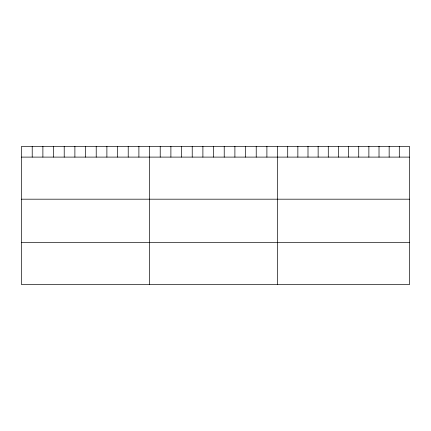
<?xml version="1.0" encoding="UTF-8"?>
<svg xmlns="http://www.w3.org/2000/svg" width="431" height="431" viewBox="0 0 431 431"><rect width="100%" height="100%" fill="white"/><g stroke="black" fill="none" stroke-linecap="round" stroke-linejoin="round"><path stroke-width="0.65" d="M409.45 157.105L409.45 284.638L21.55 284.638L21.55 146.362L409.45 146.362L409.45 157.105L21.55 157.105M21.55 199.187L409.45 199.187M21.55 242.551L409.45 242.551M399.305 146.362L399.305 157.105M389.161 146.362L389.161 157.105M379.016 146.362L379.016 157.105M368.871 146.362L368.871 157.105M358.727 146.362L358.727 157.105M348.582 146.362L348.582 157.105M338.432 146.362L338.432 157.105M328.287 146.362L328.287 157.105M318.143 146.362L318.143 157.105M307.998 146.362L307.998 157.105M297.853 146.362L297.853 157.105M287.709 146.362L287.709 157.105M277.564 146.362L277.564 284.638M266.897 146.362L266.897 157.105M256.229 146.362L256.229 157.105M245.562 146.362L245.562 157.105M234.895 146.362L234.895 157.105M224.228 146.362L224.228 157.105M213.56 146.362L213.56 157.105M202.893 146.362L202.893 157.105M192.226 146.362L192.226 157.105M181.559 146.362L181.559 157.105M170.891 146.362L170.891 157.105M160.224 146.362L160.224 157.105M149.557 146.362L149.557 284.638M138.89 146.362L138.89 157.105M128.222 146.362L128.222 157.105M117.555 146.362L117.555 157.105M106.888 146.362L106.888 157.105M96.221 146.362L96.221 157.105M85.553 146.362L85.553 157.105M74.886 146.362L74.886 157.105M64.219 146.362L64.219 157.105M53.552 146.362L53.552 157.105M42.884 146.362L42.884 157.105M32.217 146.362L32.217 157.105"/></g></svg>
